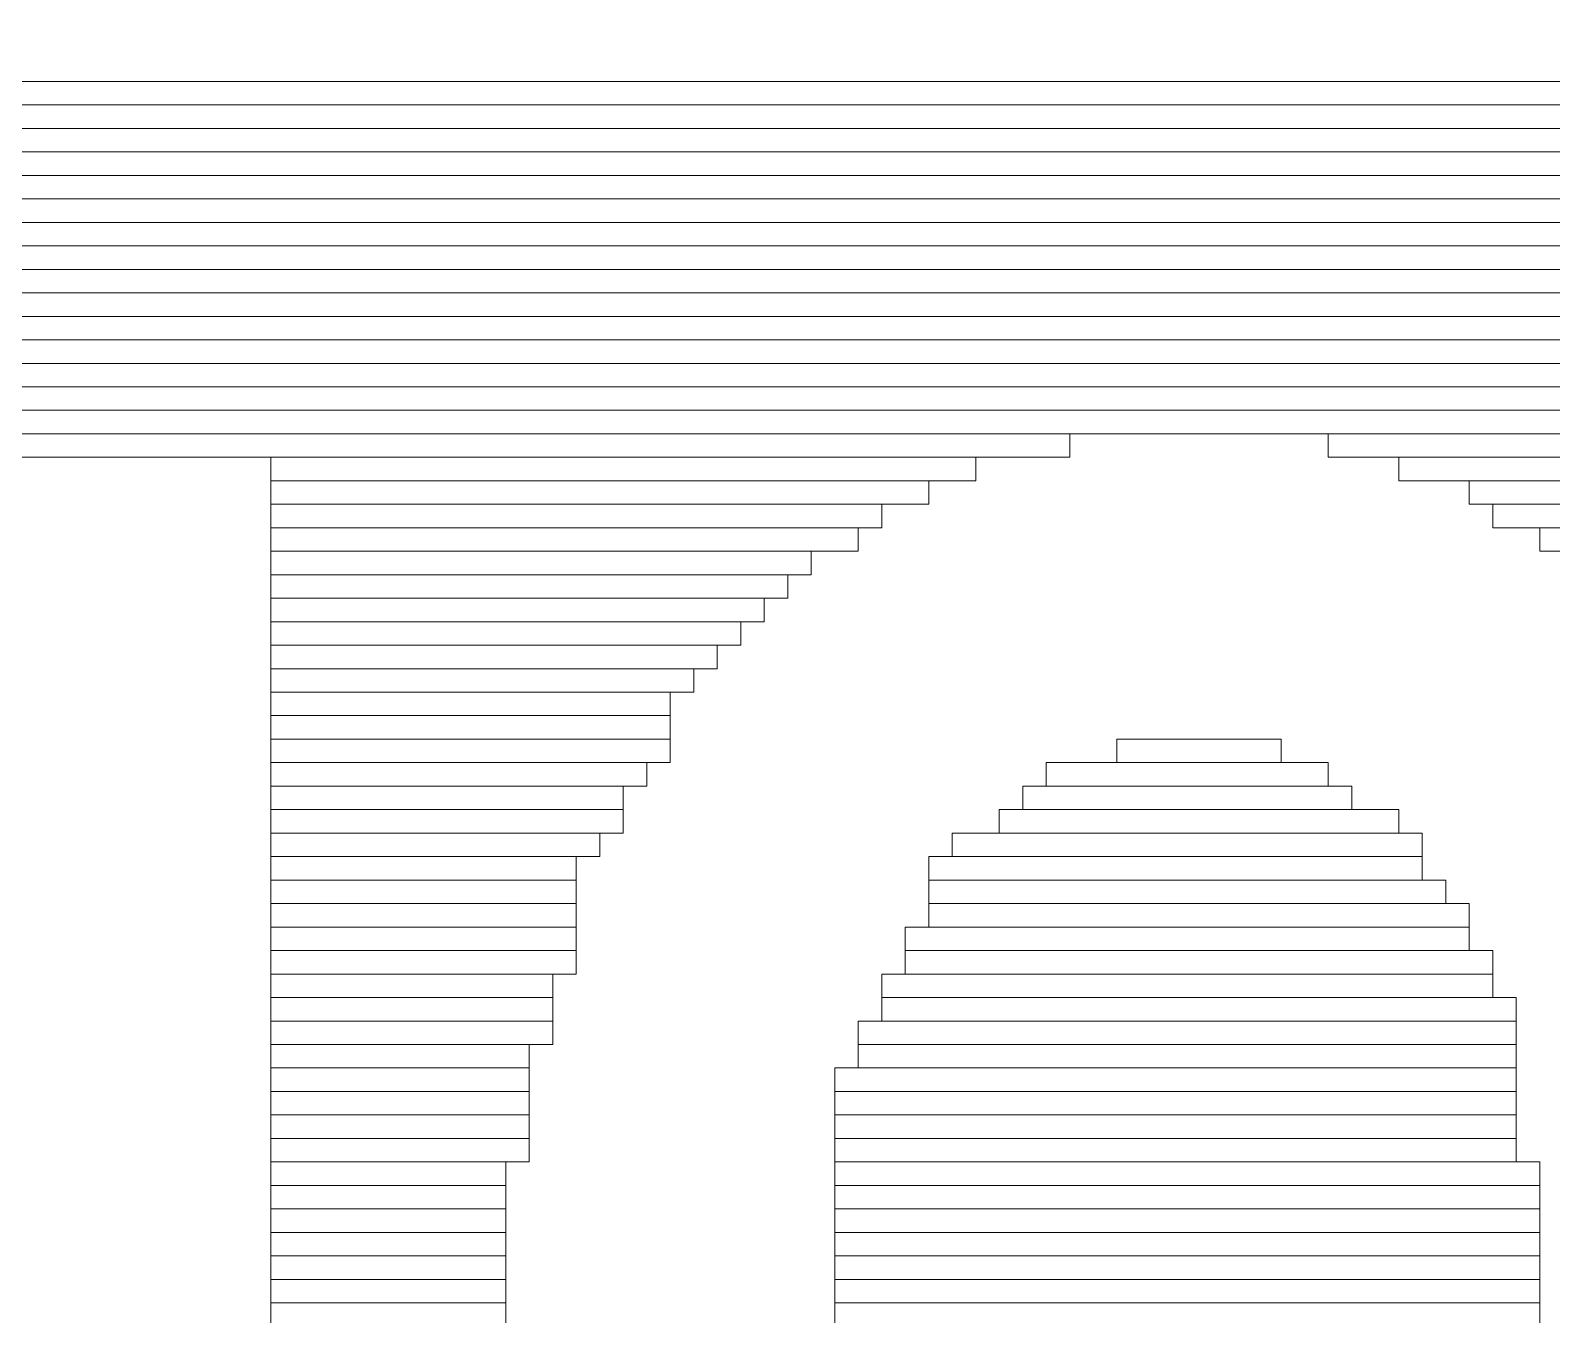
# Model space of a CAD drawing. Header units: millimetres. Extents: x -86 to 67, y -55 to 52.
# Drawn here: x 29.617 to 31.261, y 18.408 to 19.797 of the extents above; entities that cross this region are included whole.
import ezdxf

# ---------------------------------------------------------------- set-up
doc = ezdxf.new("R2010")
doc.units = ezdxf.units.MM
doc.header["$MEASUREMENT"] = 0
doc.layers.add('BG_OUTLINE', color=7, linetype='Continuous')
doc.layers.add('MA_PEN3', color=7, linetype='Continuous')

msp = doc.modelspace()

# ---------------------------------------------------------------- linework, layer by layer
at = {"layer": 'BG_OUTLINE', "color": 3, "lineweight": 9}
msp.add_open_spline([(-60.0926, 34.7331), (-60.0926, 34.7331), (63.7724, 34.7331), (63.7724, 34.7331), (63.7724, 34.7331), (64.585, 34.7336), (65.3646, 34.4113), (65.9396, 33.837), (65.9396, 33.837), (66.5146, 33.2627), (66.8379, 32.4797), (66.8384, 31.667), (66.8384, 31.667), (66.8384, 31.667), (66.8412, -52.28), (66.8412, -52.28), (66.8412, -52.28), (66.8412, -52.28), (66.8384, -52.1933), (66.8384, -52.1933), (66.8384, -52.1933), (66.8389, -53.006), (66.5166, -53.7856), (65.9424, -54.3606), (65.9424, -54.3606), (65.3681, -54.9356), (64.585, -55.2589), (63.7724, -55.2594), (63.7724, -55.2594), (63.7724, -55.2594), (-60.1869, -55.2594), (-60.1869, -55.2594), (-60.1869, -55.2594), (-60.1869, -55.2594), (-60.0853, -55.2518), (-60.0853, -55.2518), (-60.0853, -55.2518), (-60.8979, -55.2523), (-61.6775, -54.9299), (-62.2525, -54.3557), (-62.2525, -54.3557), (-62.8275, -53.7814), (-63.1508, -52.9984), (-63.1513, -52.1857), (-63.1513, -52.1857), (-63.1513, -52.1857), (-63.1587, 31.667), (-63.1587, 31.667), (-63.1587, 31.667), (-63.1592, 32.4797), (-62.8369, 33.2593), (-62.2626, 33.8343), (-62.2626, 33.8343), (-61.6883, 34.4093), (-60.9053, 34.7326), (-60.0926, 34.7331)], degree=3, knots=[0, 0, 0, 0, 0.071429, 0.071429, 0.071429, 0.071429, 0.142857, 0.142857, 0.142857, 0.142857, 0.214286, 0.214286, 0.214286, 0.214286, 0.285714, 0.285714, 0.285714, 0.285714, 0.357143, 0.357143, 0.357143, 0.357143, 0.428571, 0.428571, 0.428571, 0.428571, 0.5, 0.5, 0.5, 0.5, 0.571429, 0.571429, 0.571429, 0.571429, 0.642857, 0.642857, 0.642857, 0.642857, 0.714286, 0.714286, 0.714286, 0.714286, 0.785714, 0.785714, 0.785714, 0.785714, 0.857143, 0.857143, 0.857143, 0.857143, 0.928571, 0.928571, 0.928571, 0.928571, 1, 1, 1, 1], dxfattribs=at)
at = {"layer": 'MA_PEN3', "color": 5, "lineweight": 9}
for points in [[(23.8566, 19.7163), (23.8566, 19.7163), (23.8566, 19.7417), (23.8566, 19.7417), (23.8566, 19.7417), (23.8566, 19.7417), (34.2452, 19.7417), (34.2452, 19.7417), (34.2452, 19.7417), (34.2452, 19.7417), (34.2452, 19.7163), (34.2452, 19.7163), (34.2452, 19.7163), (34.2452, 19.7163), (23.8566, 19.7163), (23.8566, 19.7163)], [(23.8566, 19.6909), (23.8566, 19.6909), (23.8566, 19.7163), (23.8566, 19.7163), (23.8566, 19.7163), (23.8566, 19.7163), (34.2452, 19.7163), (34.2452, 19.7163), (34.2452, 19.7163), (34.2452, 19.7163), (34.2452, 19.6909), (34.2452, 19.6909), (34.2452, 19.6909), (34.2452, 19.6909), (23.8566, 19.6909), (23.8566, 19.6909)], [(23.8566, 19.6655), (23.8566, 19.6655), (23.8566, 19.6909), (23.8566, 19.6909), (23.8566, 19.6909), (23.8566, 19.6909), (34.2452, 19.6909), (34.2452, 19.6909), (34.2452, 19.6909), (34.2452, 19.6909), (34.2452, 19.6655), (34.2452, 19.6655), (34.2452, 19.6655), (34.2452, 19.6655), (23.8566, 19.6655), (23.8566, 19.6655)], [(23.8566, 19.6401), (23.8566, 19.6401), (23.8566, 19.6655), (23.8566, 19.6655), (23.8566, 19.6655), (23.8566, 19.6655), (34.2452, 19.6655), (34.2452, 19.6655), (34.2452, 19.6655), (34.2452, 19.6655), (34.2452, 19.6401), (34.2452, 19.6401), (34.2452, 19.6401), (34.2452, 19.6401), (23.8566, 19.6401), (23.8566, 19.6401)], [(23.8566, 19.6147), (23.8566, 19.6147), (23.8566, 19.6401), (23.8566, 19.6401), (23.8566, 19.6401), (23.8566, 19.6401), (34.2452, 19.6401), (34.2452, 19.6401), (34.2452, 19.6401), (34.2452, 19.6401), (34.2452, 19.6147), (34.2452, 19.6147), (34.2452, 19.6147), (34.2452, 19.6147), (23.8566, 19.6147), (23.8566, 19.6147)], [(23.8566, 19.5893), (23.8566, 19.5893), (23.8566, 19.6147), (23.8566, 19.6147), (23.8566, 19.6147), (23.8566, 19.6147), (34.2452, 19.6147), (34.2452, 19.6147), (34.2452, 19.6147), (34.2452, 19.6147), (34.2452, 19.5893), (34.2452, 19.5893), (34.2452, 19.5893), (34.2452, 19.5893), (23.8566, 19.5893), (23.8566, 19.5893)], [(23.8566, 19.5639), (23.8566, 19.5639), (23.8566, 19.5893), (23.8566, 19.5893), (23.8566, 19.5893), (23.8566, 19.5893), (34.2452, 19.5893), (34.2452, 19.5893), (34.2452, 19.5893), (34.2452, 19.5893), (34.2452, 19.5639), (34.2452, 19.5639), (34.2452, 19.5639), (34.2452, 19.5639), (23.8566, 19.5639), (23.8566, 19.5639)], [(23.8566, 19.5385), (23.8566, 19.5385), (23.8566, 19.5639), (23.8566, 19.5639), (23.8566, 19.5639), (23.8566, 19.5639), (34.2452, 19.5639), (34.2452, 19.5639), (34.2452, 19.5639), (34.2452, 19.5639), (34.2452, 19.5385), (34.2452, 19.5385), (34.2452, 19.5385), (34.2452, 19.5385), (23.8566, 19.5385), (23.8566, 19.5385)], [(23.8566, 19.5131), (23.8566, 19.5131), (23.8566, 19.5385), (23.8566, 19.5385), (23.8566, 19.5385), (23.8566, 19.5385), (34.2452, 19.5385), (34.2452, 19.5385), (34.2452, 19.5385), (34.2452, 19.5385), (34.2452, 19.5131), (34.2452, 19.5131), (34.2452, 19.5131), (34.2452, 19.5131), (23.8566, 19.5131), (23.8566, 19.5131)], [(23.8566, 19.4877), (23.8566, 19.4877), (23.8566, 19.5131), (23.8566, 19.5131), (23.8566, 19.5131), (23.8566, 19.5131), (34.2452, 19.5131), (34.2452, 19.5131), (34.2452, 19.5131), (34.2452, 19.5131), (34.2452, 19.4877), (34.2452, 19.4877), (34.2452, 19.4877), (34.2452, 19.4877), (23.8566, 19.4877), (23.8566, 19.4877)], [(23.8566, 19.4623), (23.8566, 19.4623), (23.8566, 19.4877), (23.8566, 19.4877), (23.8566, 19.4877), (23.8566, 19.4877), (34.2452, 19.4877), (34.2452, 19.4877), (34.2452, 19.4877), (34.2452, 19.4877), (34.2452, 19.4623), (34.2452, 19.4623), (34.2452, 19.4623), (34.2452, 19.4623), (23.8566, 19.4623), (23.8566, 19.4623)], [(23.8566, 19.4369), (23.8566, 19.4369), (23.8566, 19.4623), (23.8566, 19.4623), (23.8566, 19.4623), (23.8566, 19.4623), (34.2452, 19.4623), (34.2452, 19.4623), (34.2452, 19.4623), (34.2452, 19.4623), (34.2452, 19.4369), (34.2452, 19.4369), (34.2452, 19.4369), (34.2452, 19.4369), (23.8566, 19.4369), (23.8566, 19.4369)], [(23.8566, 19.4115), (23.8566, 19.4115), (23.8566, 19.4369), (23.8566, 19.4369), (23.8566, 19.4369), (23.8566, 19.4369), (34.2452, 19.4369), (34.2452, 19.4369), (34.2452, 19.4369), (34.2452, 19.4369), (34.2452, 19.4115), (34.2452, 19.4115), (34.2452, 19.4115), (34.2452, 19.4115), (23.8566, 19.4115), (23.8566, 19.4115)], [(23.8566, 19.3861), (23.8566, 19.3861), (23.8566, 19.4115), (23.8566, 19.4115), (23.8566, 19.4115), (23.8566, 19.4115), (34.2452, 19.4115), (34.2452, 19.4115), (34.2452, 19.4115), (34.2452, 19.4115), (34.2452, 19.3861), (34.2452, 19.3861), (34.2452, 19.3861), (34.2452, 19.3861), (23.8566, 19.3861), (23.8566, 19.3861)], [(23.8566, 19.3607), (23.8566, 19.3607), (23.8566, 19.3861), (23.8566, 19.3861), (23.8566, 19.3861), (23.8566, 19.3861), (34.2452, 19.3861), (34.2452, 19.3861), (34.2452, 19.3861), (34.2452, 19.3861), (34.2452, 19.3607), (34.2452, 19.3607), (34.2452, 19.3607), (34.2452, 19.3607), (23.8566, 19.3607), (23.8566, 19.3607)], [(26.1934, 19.3353), (26.1934, 19.3353), (26.1934, 19.3607), (26.1934, 19.3607), (26.1934, 19.3607), (26.1934, 19.3607), (30.74, 19.3607), (30.74, 19.3607), (30.74, 19.3607), (30.74, 19.3607), (30.74, 19.3353), (30.74, 19.3353), (30.74, 19.3353), (30.74, 19.3353), (26.1934, 19.3353), (26.1934, 19.3353)], [(31.0194, 19.3353), (31.0194, 19.3353), (31.0194, 19.3607), (31.0194, 19.3607), (31.0194, 19.3607), (31.0194, 19.3607), (32.1878, 19.3607), (32.1878, 19.3607), (32.1878, 19.3607), (32.1878, 19.3607), (32.1878, 19.3353), (32.1878, 19.3353), (32.1878, 19.3353), (32.1878, 19.3353), (31.0194, 19.3353), (31.0194, 19.3353)], [(29.8764, 19.3099), (29.8764, 19.3099), (29.8764, 19.3353), (29.8764, 19.3353), (29.8764, 19.3353), (29.8764, 19.3353), (30.6384, 19.3353), (30.6384, 19.3353), (30.6384, 19.3353), (30.6384, 19.3353), (30.6384, 19.3099), (30.6384, 19.3099), (30.6384, 19.3099), (30.6384, 19.3099), (29.8764, 19.3099), (29.8764, 19.3099)], [(31.0956, 19.3099), (31.0956, 19.3099), (31.0956, 19.3353), (31.0956, 19.3353), (31.0956, 19.3353), (31.0956, 19.3353), (32.0862, 19.3353), (32.0862, 19.3353), (32.0862, 19.3353), (32.0862, 19.3353), (32.0862, 19.3099), (32.0862, 19.3099), (32.0862, 19.3099), (32.0862, 19.3099), (31.0956, 19.3099), (31.0956, 19.3099)], [(29.8764, 19.2845), (29.8764, 19.2845), (29.8764, 19.3099), (29.8764, 19.3099), (29.8764, 19.3099), (29.8764, 19.3099), (30.5876, 19.3099), (30.5876, 19.3099), (30.5876, 19.3099), (30.5876, 19.3099), (30.5876, 19.2845), (30.5876, 19.2845), (30.5876, 19.2845), (30.5876, 19.2845), (29.8764, 19.2845), (29.8764, 19.2845)], [(31.1718, 19.2845), (31.1718, 19.2845), (31.1718, 19.3099), (31.1718, 19.3099), (31.1718, 19.3099), (31.1718, 19.3099), (32.0354, 19.3099), (32.0354, 19.3099), (32.0354, 19.3099), (32.0354, 19.3099), (32.0354, 19.2845), (32.0354, 19.2845), (32.0354, 19.2845), (32.0354, 19.2845), (31.1718, 19.2845), (31.1718, 19.2845)], [(29.8764, 19.2591), (29.8764, 19.2591), (29.8764, 19.2845), (29.8764, 19.2845), (29.8764, 19.2845), (29.8764, 19.2845), (30.5368, 19.2845), (30.5368, 19.2845), (30.5368, 19.2845), (30.5368, 19.2845), (30.5368, 19.2591), (30.5368, 19.2591), (30.5368, 19.2591), (30.5368, 19.2591), (29.8764, 19.2591), (29.8764, 19.2591)], [(31.1972, 19.2591), (31.1972, 19.2591), (31.1972, 19.2845), (31.1972, 19.2845), (31.1972, 19.2845), (31.1972, 19.2845), (31.9846, 19.2845), (31.9846, 19.2845), (31.9846, 19.2845), (31.9846, 19.2845), (31.9846, 19.2591), (31.9846, 19.2591), (31.9846, 19.2591), (31.9846, 19.2591), (31.1972, 19.2591), (31.1972, 19.2591)], [(29.8764, 19.2337), (29.8764, 19.2337), (29.8764, 19.2591), (29.8764, 19.2591), (29.8764, 19.2591), (29.8764, 19.2591), (30.5114, 19.2591), (30.5114, 19.2591), (30.5114, 19.2591), (30.5114, 19.2591), (30.5114, 19.2337), (30.5114, 19.2337), (30.5114, 19.2337), (30.5114, 19.2337), (29.8764, 19.2337), (29.8764, 19.2337)], [(31.248, 19.2337), (31.248, 19.2337), (31.248, 19.2591), (31.248, 19.2591), (31.248, 19.2591), (31.248, 19.2591), (31.9338, 19.2591), (31.9338, 19.2591), (31.9338, 19.2591), (31.9338, 19.2591), (31.9338, 19.2337), (31.9338, 19.2337), (31.9338, 19.2337), (31.9338, 19.2337), (31.248, 19.2337), (31.248, 19.2337)], [(29.8764, 19.2083), (29.8764, 19.2083), (29.8764, 19.2337), (29.8764, 19.2337), (29.8764, 19.2337), (29.8764, 19.2337), (30.4606, 19.2337), (30.4606, 19.2337), (30.4606, 19.2337), (30.4606, 19.2337), (30.4606, 19.2083), (30.4606, 19.2083), (30.4606, 19.2083), (30.4606, 19.2083), (29.8764, 19.2083), (29.8764, 19.2083)], [(29.8764, 19.1829), (29.8764, 19.1829), (29.8764, 19.2083), (29.8764, 19.2083), (29.8764, 19.2083), (29.8764, 19.2083), (30.4352, 19.2083), (30.4352, 19.2083), (30.4352, 19.2083), (30.4352, 19.2083), (30.4352, 19.1829), (30.4352, 19.1829), (30.4352, 19.1829), (30.4352, 19.1829), (29.8764, 19.1829), (29.8764, 19.1829)], [(29.8764, 19.1575), (29.8764, 19.1575), (29.8764, 19.1829), (29.8764, 19.1829), (29.8764, 19.1829), (29.8764, 19.1829), (30.4098, 19.1829), (30.4098, 19.1829), (30.4098, 19.1829), (30.4098, 19.1829), (30.4098, 19.1575), (30.4098, 19.1575), (30.4098, 19.1575), (30.4098, 19.1575), (29.8764, 19.1575), (29.8764, 19.1575)], [(29.8764, 19.1321), (29.8764, 19.1321), (29.8764, 19.1575), (29.8764, 19.1575), (29.8764, 19.1575), (29.8764, 19.1575), (30.3844, 19.1575), (30.3844, 19.1575), (30.3844, 19.1575), (30.3844, 19.1575), (30.3844, 19.1321), (30.3844, 19.1321), (30.3844, 19.1321), (30.3844, 19.1321), (29.8764, 19.1321), (29.8764, 19.1321)], [(29.8764, 19.1067), (29.8764, 19.1067), (29.8764, 19.1321), (29.8764, 19.1321), (29.8764, 19.1321), (29.8764, 19.1321), (30.359, 19.1321), (30.359, 19.1321), (30.359, 19.1321), (30.359, 19.1321), (30.359, 19.1067), (30.359, 19.1067), (30.359, 19.1067), (30.359, 19.1067), (29.8764, 19.1067), (29.8764, 19.1067)], [(29.8764, 19.0813), (29.8764, 19.0813), (29.8764, 19.1067), (29.8764, 19.1067), (29.8764, 19.1067), (29.8764, 19.1067), (30.3336, 19.1067), (30.3336, 19.1067), (30.3336, 19.1067), (30.3336, 19.1067), (30.3336, 19.0813), (30.3336, 19.0813), (30.3336, 19.0813), (30.3336, 19.0813), (29.8764, 19.0813), (29.8764, 19.0813)], [(29.8764, 19.0559), (29.8764, 19.0559), (29.8764, 19.0813), (29.8764, 19.0813), (29.8764, 19.0813), (29.8764, 19.0813), (30.3082, 19.0813), (30.3082, 19.0813), (30.3082, 19.0813), (30.3082, 19.0813), (30.3082, 19.0559), (30.3082, 19.0559), (30.3082, 19.0559), (30.3082, 19.0559), (29.8764, 19.0559), (29.8764, 19.0559)], [(29.8764, 19.0305), (29.8764, 19.0305), (29.8764, 19.0559), (29.8764, 19.0559), (29.8764, 19.0559), (29.8764, 19.0559), (30.3082, 19.0559), (30.3082, 19.0559), (30.3082, 19.0559), (30.3082, 19.0559), (30.3082, 19.0305), (30.3082, 19.0305), (30.3082, 19.0305), (30.3082, 19.0305), (29.8764, 19.0305), (29.8764, 19.0305)], [(29.8764, 19.0051), (29.8764, 19.0051), (29.8764, 19.0305), (29.8764, 19.0305), (29.8764, 19.0305), (29.8764, 19.0305), (30.3082, 19.0305), (30.3082, 19.0305), (30.3082, 19.0305), (30.3082, 19.0305), (30.3082, 19.0051), (30.3082, 19.0051), (30.3082, 19.0051), (30.3082, 19.0051), (29.8764, 19.0051), (29.8764, 19.0051)], [(30.7908, 19.0051), (30.7908, 19.0051), (30.7908, 19.0305), (30.7908, 19.0305), (30.7908, 19.0305), (30.7908, 19.0305), (30.9686, 19.0305), (30.9686, 19.0305), (30.9686, 19.0305), (30.9686, 19.0305), (30.9686, 19.0051), (30.9686, 19.0051), (30.9686, 19.0051), (30.9686, 19.0051), (30.7908, 19.0051), (30.7908, 19.0051)], [(29.8764, 18.9797), (29.8764, 18.9797), (29.8764, 19.0051), (29.8764, 19.0051), (29.8764, 19.0051), (29.8764, 19.0051), (30.2828, 19.0051), (30.2828, 19.0051), (30.2828, 19.0051), (30.2828, 19.0051), (30.2828, 18.9797), (30.2828, 18.9797), (30.2828, 18.9797), (30.2828, 18.9797), (29.8764, 18.9797), (29.8764, 18.9797)], [(30.7146, 18.9797), (30.7146, 18.9797), (30.7146, 19.0051), (30.7146, 19.0051), (30.7146, 19.0051), (30.7146, 19.0051), (31.0194, 19.0051), (31.0194, 19.0051), (31.0194, 19.0051), (31.0194, 19.0051), (31.0194, 18.9797), (31.0194, 18.9797), (31.0194, 18.9797), (31.0194, 18.9797), (30.7146, 18.9797), (30.7146, 18.9797)], [(29.8764, 18.9543), (29.8764, 18.9543), (29.8764, 18.9797), (29.8764, 18.9797), (29.8764, 18.9797), (29.8764, 18.9797), (30.2574, 18.9797), (30.2574, 18.9797), (30.2574, 18.9797), (30.2574, 18.9797), (30.2574, 18.9543), (30.2574, 18.9543), (30.2574, 18.9543), (30.2574, 18.9543), (29.8764, 18.9543), (29.8764, 18.9543)], [(30.6892, 18.9543), (30.6892, 18.9543), (30.6892, 18.9797), (30.6892, 18.9797), (30.6892, 18.9797), (30.6892, 18.9797), (31.0448, 18.9797), (31.0448, 18.9797), (31.0448, 18.9797), (31.0448, 18.9797), (31.0448, 18.9543), (31.0448, 18.9543), (31.0448, 18.9543), (31.0448, 18.9543), (30.6892, 18.9543), (30.6892, 18.9543)], [(29.8764, 18.9289), (29.8764, 18.9289), (29.8764, 18.9543), (29.8764, 18.9543), (29.8764, 18.9543), (29.8764, 18.9543), (30.2574, 18.9543), (30.2574, 18.9543), (30.2574, 18.9543), (30.2574, 18.9543), (30.2574, 18.9289), (30.2574, 18.9289), (30.2574, 18.9289), (30.2574, 18.9289), (29.8764, 18.9289), (29.8764, 18.9289)], [(30.6638, 18.9289), (30.6638, 18.9289), (30.6638, 18.9543), (30.6638, 18.9543), (30.6638, 18.9543), (30.6638, 18.9543), (31.0956, 18.9543), (31.0956, 18.9543), (31.0956, 18.9543), (31.0956, 18.9543), (31.0956, 18.9289), (31.0956, 18.9289), (31.0956, 18.9289), (31.0956, 18.9289), (30.6638, 18.9289), (30.6638, 18.9289)], [(29.8764, 18.9035), (29.8764, 18.9035), (29.8764, 18.9289), (29.8764, 18.9289), (29.8764, 18.9289), (29.8764, 18.9289), (30.232, 18.9289), (30.232, 18.9289), (30.232, 18.9289), (30.232, 18.9289), (30.232, 18.9035), (30.232, 18.9035), (30.232, 18.9035), (30.232, 18.9035), (29.8764, 18.9035), (29.8764, 18.9035)], [(30.613, 18.9035), (30.613, 18.9035), (30.613, 18.9289), (30.613, 18.9289), (30.613, 18.9289), (30.613, 18.9289), (31.121, 18.9289), (31.121, 18.9289), (31.121, 18.9289), (31.121, 18.9289), (31.121, 18.9035), (31.121, 18.9035), (31.121, 18.9035), (31.121, 18.9035), (30.613, 18.9035), (30.613, 18.9035)], [(29.8764, 18.8781), (29.8764, 18.8781), (29.8764, 18.9035), (29.8764, 18.9035), (29.8764, 18.9035), (29.8764, 18.9035), (30.2066, 18.9035), (30.2066, 18.9035), (30.2066, 18.9035), (30.2066, 18.9035), (30.2066, 18.8781), (30.2066, 18.8781), (30.2066, 18.8781), (30.2066, 18.8781), (29.8764, 18.8781), (29.8764, 18.8781)], [(30.5876, 18.8781), (30.5876, 18.8781), (30.5876, 18.9035), (30.5876, 18.9035), (30.5876, 18.9035), (30.5876, 18.9035), (31.121, 18.9035), (31.121, 18.9035), (31.121, 18.9035), (31.121, 18.9035), (31.121, 18.8781), (31.121, 18.8781), (31.121, 18.8781), (31.121, 18.8781), (30.5876, 18.8781), (30.5876, 18.8781)], [(29.8764, 18.8527), (29.8764, 18.8527), (29.8764, 18.8781), (29.8764, 18.8781), (29.8764, 18.8781), (29.8764, 18.8781), (30.2066, 18.8781), (30.2066, 18.8781), (30.2066, 18.8781), (30.2066, 18.8781), (30.2066, 18.8527), (30.2066, 18.8527), (30.2066, 18.8527), (30.2066, 18.8527), (29.8764, 18.8527), (29.8764, 18.8527)], [(30.5876, 18.8527), (30.5876, 18.8527), (30.5876, 18.8781), (30.5876, 18.8781), (30.5876, 18.8781), (30.5876, 18.8781), (31.1464, 18.8781), (31.1464, 18.8781), (31.1464, 18.8781), (31.1464, 18.8781), (31.1464, 18.8527), (31.1464, 18.8527), (31.1464, 18.8527), (31.1464, 18.8527), (30.5876, 18.8527), (30.5876, 18.8527)], [(29.8764, 18.8273), (29.8764, 18.8273), (29.8764, 18.8527), (29.8764, 18.8527), (29.8764, 18.8527), (29.8764, 18.8527), (30.2066, 18.8527), (30.2066, 18.8527), (30.2066, 18.8527), (30.2066, 18.8527), (30.2066, 18.8273), (30.2066, 18.8273), (30.2066, 18.8273), (30.2066, 18.8273), (29.8764, 18.8273), (29.8764, 18.8273)], [(30.5876, 18.8273), (30.5876, 18.8273), (30.5876, 18.8527), (30.5876, 18.8527), (30.5876, 18.8527), (30.5876, 18.8527), (31.1718, 18.8527), (31.1718, 18.8527), (31.1718, 18.8527), (31.1718, 18.8527), (31.1718, 18.8273), (31.1718, 18.8273), (31.1718, 18.8273), (31.1718, 18.8273), (30.5876, 18.8273), (30.5876, 18.8273)], [(29.8764, 18.8019), (29.8764, 18.8019), (29.8764, 18.8273), (29.8764, 18.8273), (29.8764, 18.8273), (29.8764, 18.8273), (30.2066, 18.8273), (30.2066, 18.8273), (30.2066, 18.8273), (30.2066, 18.8273), (30.2066, 18.8019), (30.2066, 18.8019), (30.2066, 18.8019), (30.2066, 18.8019), (29.8764, 18.8019), (29.8764, 18.8019)], [(30.5622, 18.8019), (30.5622, 18.8019), (30.5622, 18.8273), (30.5622, 18.8273), (30.5622, 18.8273), (30.5622, 18.8273), (31.1718, 18.8273), (31.1718, 18.8273), (31.1718, 18.8273), (31.1718, 18.8273), (31.1718, 18.8019), (31.1718, 18.8019), (31.1718, 18.8019), (31.1718, 18.8019), (30.5622, 18.8019), (30.5622, 18.8019)], [(29.8764, 18.7765), (29.8764, 18.7765), (29.8764, 18.8019), (29.8764, 18.8019), (29.8764, 18.8019), (29.8764, 18.8019), (30.2066, 18.8019), (30.2066, 18.8019), (30.2066, 18.8019), (30.2066, 18.8019), (30.2066, 18.7765), (30.2066, 18.7765), (30.2066, 18.7765), (30.2066, 18.7765), (29.8764, 18.7765), (29.8764, 18.7765)], [(30.5622, 18.7765), (30.5622, 18.7765), (30.5622, 18.8019), (30.5622, 18.8019), (30.5622, 18.8019), (30.5622, 18.8019), (31.1972, 18.8019), (31.1972, 18.8019), (31.1972, 18.8019), (31.1972, 18.8019), (31.1972, 18.7765), (31.1972, 18.7765), (31.1972, 18.7765), (31.1972, 18.7765), (30.5622, 18.7765), (30.5622, 18.7765)], [(29.8764, 18.7511), (29.8764, 18.7511), (29.8764, 18.7765), (29.8764, 18.7765), (29.8764, 18.7765), (29.8764, 18.7765), (30.1812, 18.7765), (30.1812, 18.7765), (30.1812, 18.7765), (30.1812, 18.7765), (30.1812, 18.7511), (30.1812, 18.7511), (30.1812, 18.7511), (30.1812, 18.7511), (29.8764, 18.7511), (29.8764, 18.7511)], [(30.5368, 18.7511), (30.5368, 18.7511), (30.5368, 18.7765), (30.5368, 18.7765), (30.5368, 18.7765), (30.5368, 18.7765), (31.1972, 18.7765), (31.1972, 18.7765), (31.1972, 18.7765), (31.1972, 18.7765), (31.1972, 18.7511), (31.1972, 18.7511), (31.1972, 18.7511), (31.1972, 18.7511), (30.5368, 18.7511), (30.5368, 18.7511)], [(29.8764, 18.7257), (29.8764, 18.7257), (29.8764, 18.7511), (29.8764, 18.7511), (29.8764, 18.7511), (29.8764, 18.7511), (30.1812, 18.7511), (30.1812, 18.7511), (30.1812, 18.7511), (30.1812, 18.7511), (30.1812, 18.7257), (30.1812, 18.7257), (30.1812, 18.7257), (30.1812, 18.7257), (29.8764, 18.7257), (29.8764, 18.7257)], [(30.5368, 18.7257), (30.5368, 18.7257), (30.5368, 18.7511), (30.5368, 18.7511), (30.5368, 18.7511), (30.5368, 18.7511), (31.2226, 18.7511), (31.2226, 18.7511), (31.2226, 18.7511), (31.2226, 18.7511), (31.2226, 18.7257), (31.2226, 18.7257), (31.2226, 18.7257), (31.2226, 18.7257), (30.5368, 18.7257), (30.5368, 18.7257)], [(29.8764, 18.7003), (29.8764, 18.7003), (29.8764, 18.7257), (29.8764, 18.7257), (29.8764, 18.7257), (29.8764, 18.7257), (30.1812, 18.7257), (30.1812, 18.7257), (30.1812, 18.7257), (30.1812, 18.7257), (30.1812, 18.7003), (30.1812, 18.7003), (30.1812, 18.7003), (30.1812, 18.7003), (29.8764, 18.7003), (29.8764, 18.7003)], [(30.5114, 18.7003), (30.5114, 18.7003), (30.5114, 18.7257), (30.5114, 18.7257), (30.5114, 18.7257), (30.5114, 18.7257), (31.2226, 18.7257), (31.2226, 18.7257), (31.2226, 18.7257), (31.2226, 18.7257), (31.2226, 18.7003), (31.2226, 18.7003), (31.2226, 18.7003), (31.2226, 18.7003), (30.5114, 18.7003), (30.5114, 18.7003)], [(29.8764, 18.6749), (29.8764, 18.6749), (29.8764, 18.7003), (29.8764, 18.7003), (29.8764, 18.7003), (29.8764, 18.7003), (30.1558, 18.7003), (30.1558, 18.7003), (30.1558, 18.7003), (30.1558, 18.7003), (30.1558, 18.6749), (30.1558, 18.6749), (30.1558, 18.6749), (30.1558, 18.6749), (29.8764, 18.6749), (29.8764, 18.6749)], [(30.5114, 18.6749), (30.5114, 18.6749), (30.5114, 18.7003), (30.5114, 18.7003), (30.5114, 18.7003), (30.5114, 18.7003), (31.2226, 18.7003), (31.2226, 18.7003), (31.2226, 18.7003), (31.2226, 18.7003), (31.2226, 18.6749), (31.2226, 18.6749), (31.2226, 18.6749), (31.2226, 18.6749), (30.5114, 18.6749), (30.5114, 18.6749)], [(29.8764, 18.6495), (29.8764, 18.6495), (29.8764, 18.6749), (29.8764, 18.6749), (29.8764, 18.6749), (29.8764, 18.6749), (30.1558, 18.6749), (30.1558, 18.6749), (30.1558, 18.6749), (30.1558, 18.6749), (30.1558, 18.6495), (30.1558, 18.6495), (30.1558, 18.6495), (30.1558, 18.6495), (29.8764, 18.6495), (29.8764, 18.6495)], [(30.486, 18.6495), (30.486, 18.6495), (30.486, 18.6749), (30.486, 18.6749), (30.486, 18.6749), (30.486, 18.6749), (31.2226, 18.6749), (31.2226, 18.6749), (31.2226, 18.6749), (31.2226, 18.6749), (31.2226, 18.6495), (31.2226, 18.6495), (31.2226, 18.6495), (31.2226, 18.6495), (30.486, 18.6495), (30.486, 18.6495)], [(29.8764, 18.6241), (29.8764, 18.6241), (29.8764, 18.6495), (29.8764, 18.6495), (29.8764, 18.6495), (29.8764, 18.6495), (30.1558, 18.6495), (30.1558, 18.6495), (30.1558, 18.6495), (30.1558, 18.6495), (30.1558, 18.6241), (30.1558, 18.6241), (30.1558, 18.6241), (30.1558, 18.6241), (29.8764, 18.6241), (29.8764, 18.6241)], [(30.486, 18.6241), (30.486, 18.6241), (30.486, 18.6495), (30.486, 18.6495), (30.486, 18.6495), (30.486, 18.6495), (31.2226, 18.6495), (31.2226, 18.6495), (31.2226, 18.6495), (31.2226, 18.6495), (31.2226, 18.6241), (31.2226, 18.6241), (31.2226, 18.6241), (31.2226, 18.6241), (30.486, 18.6241), (30.486, 18.6241)], [(29.8764, 18.5987), (29.8764, 18.5987), (29.8764, 18.6241), (29.8764, 18.6241), (29.8764, 18.6241), (29.8764, 18.6241), (30.1558, 18.6241), (30.1558, 18.6241), (30.1558, 18.6241), (30.1558, 18.6241), (30.1558, 18.5987), (30.1558, 18.5987), (30.1558, 18.5987), (30.1558, 18.5987), (29.8764, 18.5987), (29.8764, 18.5987)], [(30.486, 18.5987), (30.486, 18.5987), (30.486, 18.6241), (30.486, 18.6241), (30.486, 18.6241), (30.486, 18.6241), (31.2226, 18.6241), (31.2226, 18.6241), (31.2226, 18.6241), (31.2226, 18.6241), (31.2226, 18.5987), (31.2226, 18.5987), (31.2226, 18.5987), (31.2226, 18.5987), (30.486, 18.5987), (30.486, 18.5987)], [(29.8764, 18.5733), (29.8764, 18.5733), (29.8764, 18.5987), (29.8764, 18.5987), (29.8764, 18.5987), (29.8764, 18.5987), (30.1558, 18.5987), (30.1558, 18.5987), (30.1558, 18.5987), (30.1558, 18.5987), (30.1558, 18.5733), (30.1558, 18.5733), (30.1558, 18.5733), (30.1558, 18.5733), (29.8764, 18.5733), (29.8764, 18.5733)], [(30.486, 18.5733), (30.486, 18.5733), (30.486, 18.5987), (30.486, 18.5987), (30.486, 18.5987), (30.486, 18.5987), (31.2226, 18.5987), (31.2226, 18.5987), (31.2226, 18.5987), (31.2226, 18.5987), (31.2226, 18.5733), (31.2226, 18.5733), (31.2226, 18.5733), (31.2226, 18.5733), (30.486, 18.5733), (30.486, 18.5733)], [(29.8764, 18.5479), (29.8764, 18.5479), (29.8764, 18.5733), (29.8764, 18.5733), (29.8764, 18.5733), (29.8764, 18.5733), (30.1304, 18.5733), (30.1304, 18.5733), (30.1304, 18.5733), (30.1304, 18.5733), (30.1304, 18.5479), (30.1304, 18.5479), (30.1304, 18.5479), (30.1304, 18.5479), (29.8764, 18.5479), (29.8764, 18.5479)], [(30.486, 18.5479), (30.486, 18.5479), (30.486, 18.5733), (30.486, 18.5733), (30.486, 18.5733), (30.486, 18.5733), (31.248, 18.5733), (31.248, 18.5733), (31.248, 18.5733), (31.248, 18.5733), (31.248, 18.5479), (31.248, 18.5479), (31.248, 18.5479), (31.248, 18.5479), (30.486, 18.5479), (30.486, 18.5479)], [(29.8764, 18.5225), (29.8764, 18.5225), (29.8764, 18.5479), (29.8764, 18.5479), (29.8764, 18.5479), (29.8764, 18.5479), (30.1304, 18.5479), (30.1304, 18.5479), (30.1304, 18.5479), (30.1304, 18.5479), (30.1304, 18.5225), (30.1304, 18.5225), (30.1304, 18.5225), (30.1304, 18.5225), (29.8764, 18.5225), (29.8764, 18.5225)], [(30.486, 18.5225), (30.486, 18.5225), (30.486, 18.5479), (30.486, 18.5479), (30.486, 18.5479), (30.486, 18.5479), (31.248, 18.5479), (31.248, 18.5479), (31.248, 18.5479), (31.248, 18.5479), (31.248, 18.5225), (31.248, 18.5225), (31.248, 18.5225), (31.248, 18.5225), (30.486, 18.5225), (30.486, 18.5225)], [(29.8764, 18.4971), (29.8764, 18.4971), (29.8764, 18.5225), (29.8764, 18.5225), (29.8764, 18.5225), (29.8764, 18.5225), (30.1304, 18.5225), (30.1304, 18.5225), (30.1304, 18.5225), (30.1304, 18.5225), (30.1304, 18.4971), (30.1304, 18.4971), (30.1304, 18.4971), (30.1304, 18.4971), (29.8764, 18.4971), (29.8764, 18.4971)], [(30.486, 18.4971), (30.486, 18.4971), (30.486, 18.5225), (30.486, 18.5225), (30.486, 18.5225), (30.486, 18.5225), (31.248, 18.5225), (31.248, 18.5225), (31.248, 18.5225), (31.248, 18.5225), (31.248, 18.4971), (31.248, 18.4971), (31.248, 18.4971), (31.248, 18.4971), (30.486, 18.4971), (30.486, 18.4971)], [(29.8764, 18.4717), (29.8764, 18.4717), (29.8764, 18.4971), (29.8764, 18.4971), (29.8764, 18.4971), (29.8764, 18.4971), (30.1304, 18.4971), (30.1304, 18.4971), (30.1304, 18.4971), (30.1304, 18.4971), (30.1304, 18.4717), (30.1304, 18.4717), (30.1304, 18.4717), (30.1304, 18.4717), (29.8764, 18.4717), (29.8764, 18.4717)], [(30.486, 18.4717), (30.486, 18.4717), (30.486, 18.4971), (30.486, 18.4971), (30.486, 18.4971), (30.486, 18.4971), (31.248, 18.4971), (31.248, 18.4971), (31.248, 18.4971), (31.248, 18.4971), (31.248, 18.4717), (31.248, 18.4717), (31.248, 18.4717), (31.248, 18.4717), (30.486, 18.4717), (30.486, 18.4717)], [(29.8764, 18.4463), (29.8764, 18.4463), (29.8764, 18.4717), (29.8764, 18.4717), (29.8764, 18.4717), (29.8764, 18.4717), (30.1304, 18.4717), (30.1304, 18.4717), (30.1304, 18.4717), (30.1304, 18.4717), (30.1304, 18.4463), (30.1304, 18.4463), (30.1304, 18.4463), (30.1304, 18.4463), (29.8764, 18.4463), (29.8764, 18.4463)], [(30.486, 18.4463), (30.486, 18.4463), (30.486, 18.4717), (30.486, 18.4717), (30.486, 18.4717), (30.486, 18.4717), (31.248, 18.4717), (31.248, 18.4717), (31.248, 18.4717), (31.248, 18.4717), (31.248, 18.4463), (31.248, 18.4463), (31.248, 18.4463), (31.248, 18.4463), (30.486, 18.4463), (30.486, 18.4463)], [(29.8764, 18.4209), (29.8764, 18.4209), (29.8764, 18.4463), (29.8764, 18.4463), (29.8764, 18.4463), (29.8764, 18.4463), (30.1304, 18.4463), (30.1304, 18.4463), (30.1304, 18.4463), (30.1304, 18.4463), (30.1304, 18.4209), (30.1304, 18.4209), (30.1304, 18.4209), (30.1304, 18.4209), (29.8764, 18.4209), (29.8764, 18.4209)], [(30.486, 18.4209), (30.486, 18.4209), (30.486, 18.4463), (30.486, 18.4463), (30.486, 18.4463), (30.486, 18.4463), (31.248, 18.4463), (31.248, 18.4463), (31.248, 18.4463), (31.248, 18.4463), (31.248, 18.4209), (31.248, 18.4209), (31.248, 18.4209), (31.248, 18.4209), (30.486, 18.4209), (30.486, 18.4209)], [(29.8764, 18.3955), (29.8764, 18.3955), (29.8764, 18.4209), (29.8764, 18.4209), (29.8764, 18.4209), (29.8764, 18.4209), (30.1304, 18.4209), (30.1304, 18.4209), (30.1304, 18.4209), (30.1304, 18.4209), (30.1304, 18.3955), (30.1304, 18.3955), (30.1304, 18.3955), (30.1304, 18.3955), (29.8764, 18.3955), (29.8764, 18.3955)], [(30.486, 18.3955), (30.486, 18.3955), (30.486, 18.4209), (30.486, 18.4209), (30.486, 18.4209), (30.486, 18.4209), (31.248, 18.4209), (31.248, 18.4209), (31.248, 18.4209), (31.248, 18.4209), (31.248, 18.3955), (31.248, 18.3955), (31.248, 18.3955), (31.248, 18.3955), (30.486, 18.3955), (30.486, 18.3955)]]:
    msp.add_open_spline(points, degree=3, knots=[0, 0, 0, 0, 0.25, 0.25, 0.25, 0.25, 0.5, 0.5, 0.5, 0.5, 0.75, 0.75, 0.75, 0.75, 1, 1, 1, 1], dxfattribs=at)

doc.saveas('drawing.dxf')
